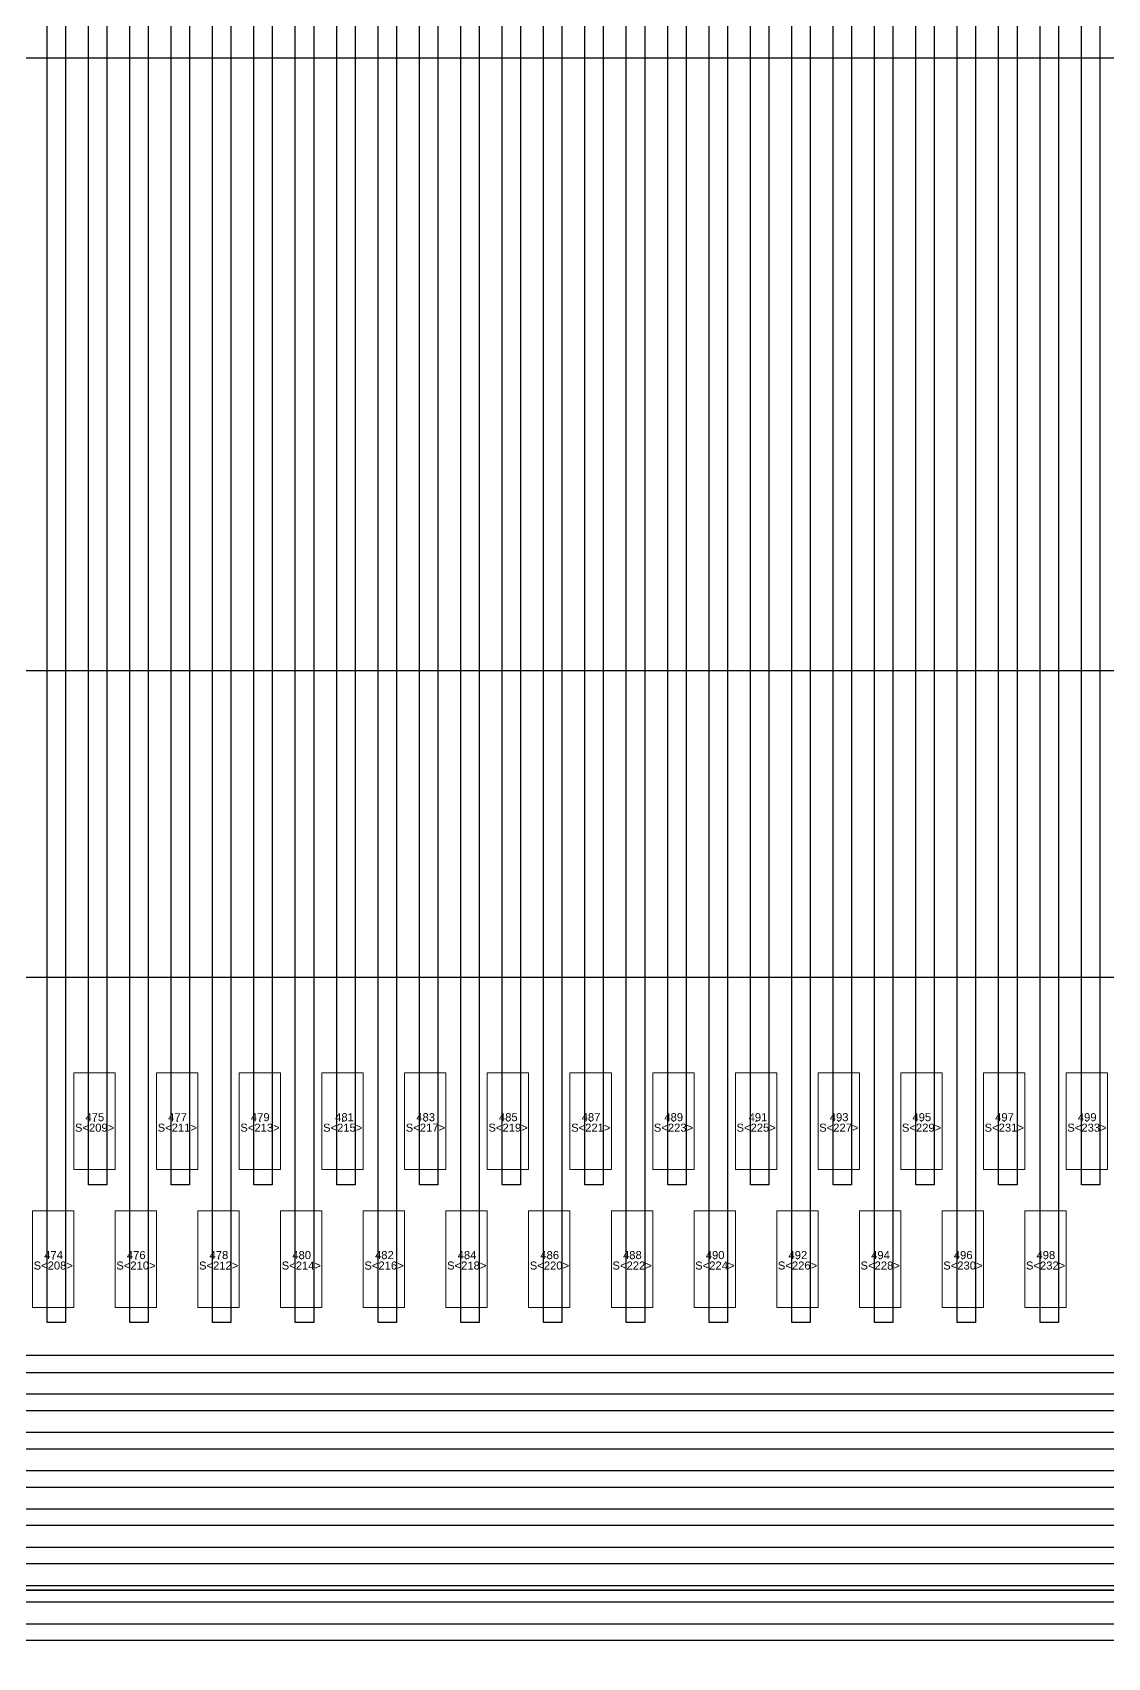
# Model space of a CAD drawing. Extents: x 10 to 206, y -65 to 73.
# Drawn here: x 65.487 to 66.189, y 33.532 to 34.593 of the extents above; entities that cross this region are included whole.
import ezdxf
from ezdxf.enums import TextEntityAlignment as Align

# ---------------------------------------------------------------- set-up
doc = ezdxf.new("R2010")
doc.units = 0
doc.header["$LTSCALE"] = 0.5
doc.layers.get('0').update_dxf_attribs({"lineweight": 13})
for name, color, linetype in [('01 Copper', 3, 'Continuous'), ('03 Solder resist', 6, 'Continuous'), ('04 Chip', 20, 'Continuous'), ('07 Potting', 132, 'Continuous'), ('08 Dimension&pin assignment', 7, 'Continuous')]:
    doc.layers.add(name, color=color, linetype=linetype)
for name, color, linetype, lineweight in [('05 Bump', 130, 'Continuous', 0), ('09 Center_line', 1, 'Continuous', 0), ('11 IL no.', 254, 'Continuous', 0), ('12 IL name', 210, 'Continuous', 0)]:
    doc.layers.add(name, color=color, linetype=linetype, lineweight=lineweight)
doc.styles.add('MBC_Arial_Font', font='arial.ttf')
doc.styles.get("Standard").update_dxf_attribs({"font": 'romans.shx', "width": 0.75, "bigfont": 'AllInOneBig.shx'})
doc.dimstyles.new('ISO-25', dxfattribs={"dimtxt": 0.5, "dimasz": 0.8, "dimexe": 0.1, "dimexo": 0.1, "dimgap": 0.1, "dimtad": 1, "dimdec": 3, "dimzin": 1, "dimdsep": 46, "dimtxsty": 'Standard', "dimcen": 0.5, "dimadec": 0, "dimazin": 0, "dimtfac": 1, "dimtdec": 3, "dimtmove": 0, "dimatfit": 3, "dimfxl": 0, "dimarcsym": 0})

# ---------------------------------------------------------------- blocks, each defined once
blk = doc.blocks.new('*U546')
at = {"color": 0}
blk.add_lwpolyline([(-0.0135, -0.0315), (0.0135, -0.0315), (0.0135, 0.0315), (-0.0135, 0.0315)], close=True, dxfattribs=at)
at = {"color": 0, "style": 'MBC_Arial_Font', "flags": 1}
for tag, p in [('COMMENT1', (0, 0.0023)), ('COMMENT2', (0, 0.0015)), ('COMMENT3', (0, 0.0007)), ('COMMENT4', (0, -0.0001)), ('PAD_NO', (0, 0.0031)), ('COMMENT5', (0, -0.0009)), ('COMMENT6', (0, -0.0018)), ('COMMENT7', (0, -0.0026)), ('COMMENT8', (0, -0.0034)), ('COMMENT9', (0, -0.0042))]:
    blk.add_attdef(tag, text='', height=0.000625, dxfattribs=at).set_placement(p, align=Align.MIDDLE_CENTER)
blk = doc.blocks.new('*U547')
at = {"color": 0}
blk.add_lwpolyline([(-0.0135, -0.0315), (0.0135, -0.0315), (0.0135, 0.0315), (-0.0135, 0.0315)], close=True, dxfattribs=at)
at = {"color": 0, "style": 'MBC_Arial_Font', "flags": 1}
for tag, p in [('COMMENT1', (0, 0.0023)), ('COMMENT2', (0, 0.0015)), ('COMMENT3', (0, 0.0007)), ('COMMENT4', (0, -0.0001)), ('PAD_NO', (0, 0.0031)), ('COMMENT5', (0, -0.0009)), ('COMMENT6', (0, -0.0018)), ('COMMENT7', (0, -0.0026)), ('COMMENT8', (0, -0.0034)), ('COMMENT9', (0, -0.0042))]:
    blk.add_attdef(tag, text='', height=0.000625, dxfattribs=at).set_placement(p, align=Align.MIDDLE_CENTER)
blk = doc.blocks.new('*U548')
at = {"color": 0}
blk.add_lwpolyline([(-0.0135, -0.0315), (0.0135, -0.0315), (0.0135, 0.0315), (-0.0135, 0.0315)], close=True, dxfattribs=at)
at = {"color": 0, "style": 'MBC_Arial_Font', "flags": 1}
for tag, p in [('COMMENT1', (0, 0.0023)), ('COMMENT2', (0, 0.0015)), ('COMMENT3', (0, 0.0007)), ('COMMENT4', (0, -0.0001)), ('PAD_NO', (0, 0.0031)), ('COMMENT5', (0, -0.0009)), ('COMMENT6', (0, -0.0018)), ('COMMENT7', (0, -0.0026)), ('COMMENT8', (0, -0.0034)), ('COMMENT9', (0, -0.0042))]:
    blk.add_attdef(tag, text='', height=0.000625, dxfattribs=at).set_placement(p, align=Align.MIDDLE_CENTER)
blk = doc.blocks.new('*U549')
at = {"color": 0}
blk.add_lwpolyline([(-0.0135, -0.0315), (0.0135, -0.0315), (0.0135, 0.0315), (-0.0135, 0.0315)], close=True, dxfattribs=at)
at = {"color": 0, "style": 'MBC_Arial_Font', "flags": 1}
for tag, p in [('COMMENT1', (0, 0.0023)), ('COMMENT2', (0, 0.0015)), ('COMMENT3', (0, 0.0007)), ('COMMENT4', (0, -0.0001)), ('PAD_NO', (0, 0.0031)), ('COMMENT5', (0, -0.0009)), ('COMMENT6', (0, -0.0018)), ('COMMENT7', (0, -0.0026)), ('COMMENT8', (0, -0.0034)), ('COMMENT9', (0, -0.0042))]:
    blk.add_attdef(tag, text='', height=0.000625, dxfattribs=at).set_placement(p, align=Align.MIDDLE_CENTER)
blk = doc.blocks.new('*U550')
at = {"color": 0}
blk.add_lwpolyline([(-0.0135, -0.0315), (0.0135, -0.0315), (0.0135, 0.0315), (-0.0135, 0.0315)], close=True, dxfattribs=at)
at = {"color": 0, "style": 'MBC_Arial_Font', "flags": 1}
for tag, p in [('COMMENT1', (0, 0.0023)), ('COMMENT2', (0, 0.0015)), ('COMMENT3', (0, 0.0007)), ('COMMENT4', (0, -0.0001)), ('PAD_NO', (0, 0.0031)), ('COMMENT5', (0, -0.0009)), ('COMMENT6', (0, -0.0018)), ('COMMENT7', (0, -0.0026)), ('COMMENT8', (0, -0.0034)), ('COMMENT9', (0, -0.0042))]:
    blk.add_attdef(tag, text='', height=0.000625, dxfattribs=at).set_placement(p, align=Align.MIDDLE_CENTER)
blk = doc.blocks.new('*U551')
at = {"color": 0}
blk.add_lwpolyline([(-0.0135, -0.0315), (0.0135, -0.0315), (0.0135, 0.0315), (-0.0135, 0.0315)], close=True, dxfattribs=at)
at = {"color": 0, "style": 'MBC_Arial_Font', "flags": 1}
for tag, p in [('COMMENT1', (0, 0.0023)), ('COMMENT2', (0, 0.0015)), ('COMMENT3', (0, 0.0007)), ('COMMENT4', (0, -0.0001)), ('PAD_NO', (0, 0.0031)), ('COMMENT5', (0, -0.0009)), ('COMMENT6', (0, -0.0018)), ('COMMENT7', (0, -0.0026)), ('COMMENT8', (0, -0.0034)), ('COMMENT9', (0, -0.0042))]:
    blk.add_attdef(tag, text='', height=0.000625, dxfattribs=at).set_placement(p, align=Align.MIDDLE_CENTER)
blk = doc.blocks.new('*U552')
at = {"color": 0}
blk.add_lwpolyline([(-0.0135, -0.0315), (0.0135, -0.0315), (0.0135, 0.0315), (-0.0135, 0.0315)], close=True, dxfattribs=at)
at = {"color": 0, "style": 'MBC_Arial_Font', "flags": 1}
for tag, p in [('COMMENT1', (0, 0.0023)), ('COMMENT2', (0, 0.0015)), ('COMMENT3', (0, 0.0007)), ('COMMENT4', (0, -0.0001)), ('PAD_NO', (0, 0.0031)), ('COMMENT5', (0, -0.0009)), ('COMMENT6', (0, -0.0018)), ('COMMENT7', (0, -0.0026)), ('COMMENT8', (0, -0.0034)), ('COMMENT9', (0, -0.0042))]:
    blk.add_attdef(tag, text='', height=0.000625, dxfattribs=at).set_placement(p, align=Align.MIDDLE_CENTER)
blk = doc.blocks.new('*U553')
at = {"color": 0}
blk.add_lwpolyline([(-0.0135, -0.0315), (0.0135, -0.0315), (0.0135, 0.0315), (-0.0135, 0.0315)], close=True, dxfattribs=at)
at = {"color": 0, "style": 'MBC_Arial_Font', "flags": 1}
for tag, p in [('COMMENT1', (0, 0.0023)), ('COMMENT2', (0, 0.0015)), ('COMMENT3', (0, 0.0007)), ('COMMENT4', (0, -0.0001)), ('PAD_NO', (0, 0.0031)), ('COMMENT5', (0, -0.0009)), ('COMMENT6', (0, -0.0018)), ('COMMENT7', (0, -0.0026)), ('COMMENT8', (0, -0.0034)), ('COMMENT9', (0, -0.0042))]:
    blk.add_attdef(tag, text='', height=0.000625, dxfattribs=at).set_placement(p, align=Align.MIDDLE_CENTER)
blk = doc.blocks.new('*U554')
at = {"color": 0}
blk.add_lwpolyline([(-0.0135, -0.0315), (0.0135, -0.0315), (0.0135, 0.0315), (-0.0135, 0.0315)], close=True, dxfattribs=at)
at = {"color": 0, "style": 'MBC_Arial_Font', "flags": 1}
for tag, p in [('COMMENT1', (0, 0.0023)), ('COMMENT2', (0, 0.0015)), ('COMMENT3', (0, 0.0007)), ('COMMENT4', (0, -0.0001)), ('PAD_NO', (0, 0.0031)), ('COMMENT5', (0, -0.0009)), ('COMMENT6', (0, -0.0018)), ('COMMENT7', (0, -0.0026)), ('COMMENT8', (0, -0.0034)), ('COMMENT9', (0, -0.0042))]:
    blk.add_attdef(tag, text='', height=0.000625, dxfattribs=at).set_placement(p, align=Align.MIDDLE_CENTER)
blk = doc.blocks.new('*U555')
at = {"color": 0}
blk.add_lwpolyline([(-0.0135, -0.0315), (0.0135, -0.0315), (0.0135, 0.0315), (-0.0135, 0.0315)], close=True, dxfattribs=at)
at = {"color": 0, "style": 'MBC_Arial_Font', "flags": 1}
for tag, p in [('COMMENT1', (0, 0.0023)), ('COMMENT2', (0, 0.0015)), ('COMMENT3', (0, 0.0007)), ('COMMENT4', (0, -0.0001)), ('PAD_NO', (0, 0.0031)), ('COMMENT5', (0, -0.0009)), ('COMMENT6', (0, -0.0018)), ('COMMENT7', (0, -0.0026)), ('COMMENT8', (0, -0.0034)), ('COMMENT9', (0, -0.0042))]:
    blk.add_attdef(tag, text='', height=0.000625, dxfattribs=at).set_placement(p, align=Align.MIDDLE_CENTER)
blk = doc.blocks.new('*U556')
at = {"color": 0}
blk.add_lwpolyline([(-0.0135, -0.0315), (0.0135, -0.0315), (0.0135, 0.0315), (-0.0135, 0.0315)], close=True, dxfattribs=at)
at = {"color": 0, "style": 'MBC_Arial_Font', "flags": 1}
for tag, p in [('COMMENT1', (0, 0.0023)), ('COMMENT2', (0, 0.0015)), ('COMMENT3', (0, 0.0007)), ('COMMENT4', (0, -0.0001)), ('PAD_NO', (0, 0.0031)), ('COMMENT5', (0, -0.0009)), ('COMMENT6', (0, -0.0018)), ('COMMENT7', (0, -0.0026)), ('COMMENT8', (0, -0.0034)), ('COMMENT9', (0, -0.0042))]:
    blk.add_attdef(tag, text='', height=0.000625, dxfattribs=at).set_placement(p, align=Align.MIDDLE_CENTER)
blk = doc.blocks.new('*U557')
at = {"color": 0}
blk.add_lwpolyline([(-0.0135, -0.0315), (0.0135, -0.0315), (0.0135, 0.0315), (-0.0135, 0.0315)], close=True, dxfattribs=at)
at = {"color": 0, "style": 'MBC_Arial_Font', "flags": 1}
for tag, p in [('COMMENT1', (0, 0.0023)), ('COMMENT2', (0, 0.0015)), ('COMMENT3', (0, 0.0007)), ('COMMENT4', (0, -0.0001)), ('PAD_NO', (0, 0.0031)), ('COMMENT5', (0, -0.0009)), ('COMMENT6', (0, -0.0018)), ('COMMENT7', (0, -0.0026)), ('COMMENT8', (0, -0.0034)), ('COMMENT9', (0, -0.0042))]:
    blk.add_attdef(tag, text='', height=0.000625, dxfattribs=at).set_placement(p, align=Align.MIDDLE_CENTER)
blk = doc.blocks.new('*U558')
at = {"color": 0}
blk.add_lwpolyline([(-0.0135, -0.0315), (0.0135, -0.0315), (0.0135, 0.0315), (-0.0135, 0.0315)], close=True, dxfattribs=at)
at = {"color": 0, "style": 'MBC_Arial_Font', "flags": 1}
for tag, p in [('COMMENT1', (0, 0.0023)), ('COMMENT2', (0, 0.0015)), ('COMMENT3', (0, 0.0007)), ('COMMENT4', (0, -0.0001)), ('PAD_NO', (0, 0.0031)), ('COMMENT5', (0, -0.0009)), ('COMMENT6', (0, -0.0018)), ('COMMENT7', (0, -0.0026)), ('COMMENT8', (0, -0.0034)), ('COMMENT9', (0, -0.0042))]:
    blk.add_attdef(tag, text='', height=0.000625, dxfattribs=at).set_placement(p, align=Align.MIDDLE_CENTER)
blk = doc.blocks.new('*U559')
at = {"color": 0}
blk.add_lwpolyline([(-0.0135, -0.0315), (0.0135, -0.0315), (0.0135, 0.0315), (-0.0135, 0.0315)], close=True, dxfattribs=at)
at = {"color": 0, "style": 'MBC_Arial_Font', "flags": 1}
for tag, p in [('COMMENT1', (0, 0.0023)), ('COMMENT2', (0, 0.0015)), ('COMMENT3', (0, 0.0007)), ('COMMENT4', (0, -0.0001)), ('PAD_NO', (0, 0.0031)), ('COMMENT5', (0, -0.0009)), ('COMMENT6', (0, -0.0018)), ('COMMENT7', (0, -0.0026)), ('COMMENT8', (0, -0.0034)), ('COMMENT9', (0, -0.0042))]:
    blk.add_attdef(tag, text='', height=0.000625, dxfattribs=at).set_placement(p, align=Align.MIDDLE_CENTER)
blk = doc.blocks.new('*U560')
at = {"color": 0}
blk.add_lwpolyline([(-0.0135, -0.0315), (0.0135, -0.0315), (0.0135, 0.0315), (-0.0135, 0.0315)], close=True, dxfattribs=at)
at = {"color": 0, "style": 'MBC_Arial_Font', "flags": 1}
for tag, p in [('COMMENT1', (0, 0.0023)), ('COMMENT2', (0, 0.0015)), ('COMMENT3', (0, 0.0007)), ('COMMENT4', (0, -0.0001)), ('PAD_NO', (0, 0.0031)), ('COMMENT5', (0, -0.0009)), ('COMMENT6', (0, -0.0018)), ('COMMENT7', (0, -0.0026)), ('COMMENT8', (0, -0.0034)), ('COMMENT9', (0, -0.0042))]:
    blk.add_attdef(tag, text='', height=0.000625, dxfattribs=at).set_placement(p, align=Align.MIDDLE_CENTER)
blk = doc.blocks.new('*U561')
at = {"color": 0}
blk.add_lwpolyline([(-0.0135, -0.0315), (0.0135, -0.0315), (0.0135, 0.0315), (-0.0135, 0.0315)], close=True, dxfattribs=at)
at = {"color": 0, "style": 'MBC_Arial_Font', "flags": 1}
for tag, p in [('COMMENT1', (0, 0.0023)), ('COMMENT2', (0, 0.0015)), ('COMMENT3', (0, 0.0007)), ('COMMENT4', (0, -0.0001)), ('PAD_NO', (0, 0.0031)), ('COMMENT5', (0, -0.0009)), ('COMMENT6', (0, -0.0018)), ('COMMENT7', (0, -0.0026)), ('COMMENT8', (0, -0.0034)), ('COMMENT9', (0, -0.0042))]:
    blk.add_attdef(tag, text='', height=0.000625, dxfattribs=at).set_placement(p, align=Align.MIDDLE_CENTER)
blk = doc.blocks.new('*U562')
at = {"color": 0}
blk.add_lwpolyline([(-0.0135, -0.0315), (0.0135, -0.0315), (0.0135, 0.0315), (-0.0135, 0.0315)], close=True, dxfattribs=at)
at = {"color": 0, "style": 'MBC_Arial_Font', "flags": 1}
for tag, p in [('COMMENT1', (0, 0.0023)), ('COMMENT2', (0, 0.0015)), ('COMMENT3', (0, 0.0007)), ('COMMENT4', (0, -0.0001)), ('PAD_NO', (0, 0.0031)), ('COMMENT5', (0, -0.0009)), ('COMMENT6', (0, -0.0018)), ('COMMENT7', (0, -0.0026)), ('COMMENT8', (0, -0.0034)), ('COMMENT9', (0, -0.0042))]:
    blk.add_attdef(tag, text='', height=0.000625, dxfattribs=at).set_placement(p, align=Align.MIDDLE_CENTER)
blk = doc.blocks.new('*U563')
at = {"color": 0}
blk.add_lwpolyline([(-0.0135, -0.0315), (0.0135, -0.0315), (0.0135, 0.0315), (-0.0135, 0.0315)], close=True, dxfattribs=at)
at = {"color": 0, "style": 'MBC_Arial_Font', "flags": 1}
for tag, p in [('COMMENT1', (0, 0.0023)), ('COMMENT2', (0, 0.0015)), ('COMMENT3', (0, 0.0007)), ('COMMENT4', (0, -0.0001)), ('PAD_NO', (0, 0.0031)), ('COMMENT5', (0, -0.0009)), ('COMMENT6', (0, -0.0018)), ('COMMENT7', (0, -0.0026)), ('COMMENT8', (0, -0.0034)), ('COMMENT9', (0, -0.0042))]:
    blk.add_attdef(tag, text='', height=0.000625, dxfattribs=at).set_placement(p, align=Align.MIDDLE_CENTER)
blk = doc.blocks.new('*U564')
at = {"color": 0}
blk.add_lwpolyline([(-0.0135, -0.0315), (0.0135, -0.0315), (0.0135, 0.0315), (-0.0135, 0.0315)], close=True, dxfattribs=at)
at = {"color": 0, "style": 'MBC_Arial_Font', "flags": 1}
for tag, p in [('COMMENT1', (0, 0.0023)), ('COMMENT2', (0, 0.0015)), ('COMMENT3', (0, 0.0007)), ('COMMENT4', (0, -0.0001)), ('PAD_NO', (0, 0.0031)), ('COMMENT5', (0, -0.0009)), ('COMMENT6', (0, -0.0018)), ('COMMENT7', (0, -0.0026)), ('COMMENT8', (0, -0.0034)), ('COMMENT9', (0, -0.0042))]:
    blk.add_attdef(tag, text='', height=0.000625, dxfattribs=at).set_placement(p, align=Align.MIDDLE_CENTER)
blk = doc.blocks.new('*U565')
at = {"color": 0}
blk.add_lwpolyline([(-0.0135, -0.0315), (0.0135, -0.0315), (0.0135, 0.0315), (-0.0135, 0.0315)], close=True, dxfattribs=at)
at = {"color": 0, "style": 'MBC_Arial_Font', "flags": 1}
for tag, p in [('COMMENT1', (0, 0.0023)), ('COMMENT2', (0, 0.0015)), ('COMMENT3', (0, 0.0007)), ('COMMENT4', (0, -0.0001)), ('PAD_NO', (0, 0.0031)), ('COMMENT5', (0, -0.0009)), ('COMMENT6', (0, -0.0018)), ('COMMENT7', (0, -0.0026)), ('COMMENT8', (0, -0.0034)), ('COMMENT9', (0, -0.0042))]:
    blk.add_attdef(tag, text='', height=0.000625, dxfattribs=at).set_placement(p, align=Align.MIDDLE_CENTER)
blk = doc.blocks.new('*U566')
at = {"color": 0}
blk.add_lwpolyline([(-0.0135, -0.0315), (0.0135, -0.0315), (0.0135, 0.0315), (-0.0135, 0.0315)], close=True, dxfattribs=at)
at = {"color": 0, "style": 'MBC_Arial_Font', "flags": 1}
for tag, p in [('COMMENT1', (0, 0.0023)), ('COMMENT2', (0, 0.0015)), ('COMMENT3', (0, 0.0007)), ('COMMENT4', (0, -0.0001)), ('PAD_NO', (0, 0.0031)), ('COMMENT5', (0, -0.0009)), ('COMMENT6', (0, -0.0018)), ('COMMENT7', (0, -0.0026)), ('COMMENT8', (0, -0.0034)), ('COMMENT9', (0, -0.0042))]:
    blk.add_attdef(tag, text='', height=0.000625, dxfattribs=at).set_placement(p, align=Align.MIDDLE_CENTER)
blk = doc.blocks.new('*U567')
at = {"color": 0}
blk.add_lwpolyline([(-0.0135, -0.0315), (0.0135, -0.0315), (0.0135, 0.0315), (-0.0135, 0.0315)], close=True, dxfattribs=at)
at = {"color": 0, "style": 'MBC_Arial_Font', "flags": 1}
for tag, p in [('COMMENT1', (0, 0.0023)), ('COMMENT2', (0, 0.0015)), ('COMMENT3', (0, 0.0007)), ('COMMENT4', (0, -0.0001)), ('PAD_NO', (0, 0.0031)), ('COMMENT5', (0, -0.0009)), ('COMMENT6', (0, -0.0018)), ('COMMENT7', (0, -0.0026)), ('COMMENT8', (0, -0.0034)), ('COMMENT9', (0, -0.0042))]:
    blk.add_attdef(tag, text='', height=0.000625, dxfattribs=at).set_placement(p, align=Align.MIDDLE_CENTER)
blk = doc.blocks.new('*U568')
at = {"color": 0}
blk.add_lwpolyline([(-0.0135, -0.0315), (0.0135, -0.0315), (0.0135, 0.0315), (-0.0135, 0.0315)], close=True, dxfattribs=at)
at = {"color": 0, "style": 'MBC_Arial_Font', "flags": 1}
for tag, p in [('COMMENT1', (0, 0.0023)), ('COMMENT2', (0, 0.0015)), ('COMMENT3', (0, 0.0007)), ('COMMENT4', (0, -0.0001)), ('PAD_NO', (0, 0.0031)), ('COMMENT5', (0, -0.0009)), ('COMMENT6', (0, -0.0018)), ('COMMENT7', (0, -0.0026)), ('COMMENT8', (0, -0.0034)), ('COMMENT9', (0, -0.0042))]:
    blk.add_attdef(tag, text='', height=0.000625, dxfattribs=at).set_placement(p, align=Align.MIDDLE_CENTER)
blk = doc.blocks.new('*U569')
at = {"color": 0}
blk.add_lwpolyline([(-0.0135, -0.0315), (0.0135, -0.0315), (0.0135, 0.0315), (-0.0135, 0.0315)], close=True, dxfattribs=at)
at = {"color": 0, "style": 'MBC_Arial_Font', "flags": 1}
for tag, p in [('COMMENT1', (0, 0.0023)), ('COMMENT2', (0, 0.0015)), ('COMMENT3', (0, 0.0007)), ('COMMENT4', (0, -0.0001)), ('PAD_NO', (0, 0.0031)), ('COMMENT5', (0, -0.0009)), ('COMMENT6', (0, -0.0018)), ('COMMENT7', (0, -0.0026)), ('COMMENT8', (0, -0.0034)), ('COMMENT9', (0, -0.0042))]:
    blk.add_attdef(tag, text='', height=0.000625, dxfattribs=at).set_placement(p, align=Align.MIDDLE_CENTER)
blk = doc.blocks.new('*U570')
at = {"color": 0}
blk.add_lwpolyline([(-0.0135, -0.0315), (0.0135, -0.0315), (0.0135, 0.0315), (-0.0135, 0.0315)], close=True, dxfattribs=at)
at = {"color": 0, "style": 'MBC_Arial_Font', "flags": 1}
for tag, p in [('COMMENT1', (0, 0.0023)), ('COMMENT2', (0, 0.0015)), ('COMMENT3', (0, 0.0007)), ('COMMENT4', (0, -0.0001)), ('PAD_NO', (0, 0.0031)), ('COMMENT5', (0, -0.0009)), ('COMMENT6', (0, -0.0018)), ('COMMENT7', (0, -0.0026)), ('COMMENT8', (0, -0.0034)), ('COMMENT9', (0, -0.0042))]:
    blk.add_attdef(tag, text='', height=0.000625, dxfattribs=at).set_placement(p, align=Align.MIDDLE_CENTER)
blk = doc.blocks.new('*U571')
at = {"color": 0}
blk.add_lwpolyline([(-0.0135, -0.0315), (0.0135, -0.0315), (0.0135, 0.0315), (-0.0135, 0.0315)], close=True, dxfattribs=at)
at = {"color": 0, "style": 'MBC_Arial_Font', "flags": 1}
for tag, p in [('COMMENT1', (0, 0.0023)), ('COMMENT2', (0, 0.0015)), ('COMMENT3', (0, 0.0007)), ('COMMENT4', (0, -0.0001)), ('PAD_NO', (0, 0.0031)), ('COMMENT5', (0, -0.0009)), ('COMMENT6', (0, -0.0018)), ('COMMENT7', (0, -0.0026)), ('COMMENT8', (0, -0.0034)), ('COMMENT9', (0, -0.0042))]:
    blk.add_attdef(tag, text='', height=0.000625, dxfattribs=at).set_placement(p, align=Align.MIDDLE_CENTER)
blk = doc.blocks.new('*D632')
at = {"layer": '08 Dimension&pin assignment', "color": 0, "lineweight": -2, "transparency": 16777216}
for p, q in [((86.5948, 34.3764), (86.5948, 45.0329)), ((57.8573, 33.5764), (86.6948, 33.5764)), ((79.6948, 33.5764), (86.6948, 33.5764)), ((86.5948, 32.7764), (86.5948, 31.9764))]:
    blk.add_line(p, q, dxfattribs=at)
at = {"layer": '08 Dimension&pin assignment', "color": 0, "transparency": 16777216}
for points in [[(86.4614, 34.3764), (86.7281, 34.3764), (86.5948, 33.5764)], [(86.4614, 32.7764), (86.7281, 32.7764), (86.5948, 33.5764)]]:
    blk.add_solid(points, dxfattribs=at)
at = {"layer": '08 Dimension&pin assignment', "color": 0, "transparency": 16777216, "insert": (86.1138, 41.0847), "char_height": 0.5, "attachment_point": 5, "rotation": 90}
blk.add_mtext('0%%P1(%%C5mm Tape NG Hole)', dxfattribs=at)
blk = doc.blocks.new('*D638')
at = {"layer": '08 Dimension&pin assignment', "color": 0, "lineweight": -2, "transparency": 16777216}
for p, q in [((62.1073, 42.4464), (62.1073, 45.9014)), ((67.5223, 34.1764), (67.5223, 45.9014)), ((62.9073, 45.8014), (66.7223, 45.8014)), ((67.5223, 45.8014), (72.9508, 45.8014))]:
    blk.add_line(p, q, dxfattribs=at)
at = {"layer": '08 Dimension&pin assignment', "color": 0, "transparency": 16777216}
for points in [[(62.9073, 45.9348), (62.9073, 45.6681), (62.1073, 45.8014)], [(66.7223, 45.9348), (66.7223, 45.6681), (67.5223, 45.8014)]]:
    blk.add_solid(points, dxfattribs=at)
at = {"layer": '08 Dimension&pin assignment', "color": 0, "transparency": 16777216, "insert": (70.6365, 46.2824), "char_height": 0.5, "attachment_point": 5}
blk.add_mtext('5.415{\\A1;\\Fromans,bigfont|c128;%%P0.1\\Fromans,bigfont|c136;5\\Fromans,bigfont|c128;(\\Fromans,bigfont|c136;SR\\Fromans,bigfont|c128;)}', dxfattribs=at)
blk = doc.blocks.new('*D692')
at = {"layer": '08 Dimension&pin assignment', "color": 0, "lineweight": -2, "transparency": 16777216}
for p, q in [((57.1453, 33.9409), (57.1453, 43.8654)), ((67.0692, 33.9409), (67.0692, 43.8654)), ((57.9453, 43.7654), (66.2692, 43.7654)), ((67.0692, 43.7654), (78.7121, 43.7654))]:
    blk.add_line(p, q, dxfattribs=at)
at = {"layer": '08 Dimension&pin assignment', "color": 0, "transparency": 16777216}
for points in [[(57.9453, 43.8987), (57.9453, 43.632), (57.1453, 43.7654)], [(66.2692, 43.632), (66.2692, 43.8987), (67.0692, 43.7654)]]:
    blk.add_solid(points, dxfattribs=at)
at = {"layer": 'Defpoints', "color": 0, "transparency": 16777216}
for p in [(67.0692, 43.7654), (57.1453, 33.8409), (67.0692, 33.8409)]:
    blk.add_point(p, dxfattribs=at)
at = {"layer": '08 Dimension&pin assignment', "color": 0, "transparency": 16777216, "insert": (73.2907, 44.2463), "char_height": 0.5, "attachment_point": 5}
blk.add_mtext('{\\Fromans,chineset|c0;\\C2;9.9\\Fromans.shx,chineset.shx|c0;18*1.0006=9.9239508%%P0.005(I/L)}', dxfattribs=at)

msp = doc.modelspace()

# ---------------------------------------------------------------- linework, layer by layer
at = {"layer": '01 Copper'}
for points in [[(66.90763764, 33.56842951), (62.23282964, 33.56842951, -0.4142135624), (62.22282964, 33.57842951), (62.22282964, 34.37642951), (62.21882964, 34.42642951), (62.21882964, 35.02631381, 0.1474768248), (62.20216298, 35.08159089), (62.13292941, 35.18596442, -0.1474768248), (62.11626274, 35.2412415), (62.11626274, 35.92858637, -0.0908193197), (62.12275374, 35.9640274, 0.0908193197), (62.12924474, 35.99946844), (62.12924474, 38.57693204)], [(62.14524474, 38.57693204), (62.14524474, 35.98244297, 0.0561789795), (62.14775374, 35.96018303, -0.0561789795), (62.15026274, 35.93792309), (62.15026274, 35.23521127, 0.1474768248), (62.16692941, 35.17993419), (62.22216298, 35.09666645, -0.1474768248), (62.23882964, 35.04138937), (62.23882964, 34.42642951), (62.23482964, 34.37642951), (62.23482964, 33.58942951, 0.4142135624), (62.24482964, 33.57942951), (66.89563764, 33.57942951, 0.4142135624)], [(66.84459984, 33.59342951), (62.27335394, 33.59342951, -0.4142135624), (62.26335394, 33.60342951), (62.26335394, 34.37642951), (62.25935394, 34.42642951), (62.25935394, 35.04662919, 0.1474768248), (62.24268728, 35.10190627), (62.18692941, 35.18596442, -0.1474768248), (62.17026274, 35.2412415), (62.17026274, 35.93895153, 0.0836090183), (62.16474774, 35.97170187, -0.0836090183), (62.15923274, 36.00445221), (62.15923274, 38.57693204)], [(62.17523274, 38.57693204), (62.17523274, 36.02098802, 0.1979576681), (62.18974774, 35.98576282, -0.1979576681), (62.20426274, 35.95053762), (62.20426274, 35.23521127, 0.1474768248), (62.22092941, 35.17993419), (62.26268728, 35.11698184, -0.1474768248), (62.27935394, 35.06170476), (62.27935394, 34.42642951), (62.27535394, 34.37642951), (62.27535394, 33.61442951, 0.4142135624), (62.28535394, 33.60442951), (66.83259984, 33.60442951, 0.4142135624)], [(66.75004314, 33.61842951), (62.39492684, 33.61842951, -0.4142135624), (62.38492684, 33.62842951), (62.38492684, 34.37642951), (62.38092684, 34.42642951), (62.38092684, 34.94475921, 0.1474768248), (62.36426018, 35.00003629), (62.24092941, 35.18596442, -0.1474768248), (62.22426274, 35.2412415), (62.22426274, 35.95774095, -0.1824178984), (62.23672974, 35.99077539, 0.1824178984), (62.24919674, 36.02380983), (62.24919674, 38.57693204)], [(62.29518474, 38.57693204), (62.29518474, 36.0368157, -0.1883551678), (62.28194945, 36.00292829), (62.27149804, 35.99158947, 0.1883551678), (62.25826274, 35.95770207), (62.25826274, 35.23521127, 0.1474768248), (62.27492941, 35.17993419), (62.38426018, 35.01511186, -0.1474768248), (62.40092684, 34.95983478), (62.40092684, 34.42642951), (62.39692684, 34.37642951), (62.39692684, 33.63942951, 0.4142135624), (62.40692684, 33.62942951), (66.70652424, 33.62942951, 0.4142135624)], [(66.68700534, 33.64342951), (62.43545114, 33.64342951, -0.4142135624), (62.42545114, 33.65342951), (62.42545114, 34.37642951), (62.42145114, 34.42642951), (62.42145114, 34.96507459, 0.1474768248), (62.40478448, 35.02035167), (62.29492941, 35.18596442, -0.1474768248), (62.27826274, 35.2412415), (62.27826274, 35.94989073, -0.1883551678), (62.29149804, 35.98377814), (62.32592545, 36.0211287, 0.1883551678), (62.33916074, 36.05501611), (62.33916074, 38.57693204)], [(62.38514874, 38.57693204), (62.38514874, 36.06802198, -0.1883551678), (62.37191345, 36.03413457), (62.32549804, 35.98377814, 0.1883551678), (62.31226274, 35.94989073), (62.31226274, 35.23521127, 0.1474768248), (62.32892941, 35.17993419), (62.42478448, 35.03542724, -0.1474768248), (62.44145114, 34.98015016), (62.44145114, 34.42642951), (62.43745114, 34.37642951), (62.43745114, 33.66442951, 0.4142135624), (62.44745114, 33.65442951), (66.64348644, 33.65442951, 0.4142135624)], [(66.62396754, 33.66842951), (62.47597544, 33.66842951, -0.4142135624), (62.46597544, 33.67842951), (62.46597544, 34.37642951), (62.46197544, 34.42642951), (62.46197544, 34.98538997, 0.1474768248), (62.44530878, 35.04066705), (62.34892941, 35.18596442, -0.1474768248), (62.33226274, 35.2412415), (62.33226274, 35.9420794, -0.1883551678), (62.34549804, 35.9759668), (62.44587745, 36.08486919, 0.1883551678), (62.45911274, 36.1187566), (62.45911274, 38.57693204)], [(62.47511274, 38.57693204), (62.47511274, 36.09922826, -0.1883551678), (62.46187745, 36.06534085), (62.37949804, 35.9759668, 0.1883551678), (62.36626274, 35.9420794), (62.36626274, 35.23521127, 0.1474768248), (62.38292941, 35.17993419), (62.46530878, 35.05574262, -0.1474768248), (62.48197544, 35.00046554), (62.48197544, 34.42642951), (62.47797544, 34.37642951), (62.47797544, 33.68942951, 0.4142135624), (62.48797544, 33.67942951), (66.58044864, 33.67942951, 0.4142135624)], [(66.52941084, 33.69342951), (63.04781834, 33.69342951, -0.4142135624), (63.03781834, 33.70342951), (63.03781834, 34.89550639, 0.1359329595), (63.02356764, 34.94695596), (62.82315945, 35.2809696, -0.1359329595), (62.80890874, 35.33241918), (62.80890874, 36.10817628, 0.1989123674), (62.79426408, 36.14353162), (62.7436494, 36.19414629, -0.1989123674), (62.72900474, 36.22950163), (62.72900474, 38.57693204)], [(62.77499274, 38.57693204), (62.77499274, 36.24008217, 0.1989123674), (62.7896374, 36.20472684), (62.83426408, 36.16010016, -0.1989123674), (62.84890874, 36.12474482), (62.84890874, 35.34349854, 0.1359329595), (62.86315945, 35.29204896), (63.03556764, 35.00470199, -0.1359329595), (63.04981834, 34.95325241), (63.04981834, 33.71442951, 0.4142135624), (63.05981834, 33.70442951), (66.51741084, 33.70442951, 0.4142135624)], [(62.84895674, 38.57693204), (62.84895674, 36.22753953, 0.1989123674), (62.8636014, 36.19218419), (62.87426408, 36.18152151, -0.1989123674), (62.88890874, 36.14616617), (62.88890874, 35.3545779, 0.1359329595), (62.90315945, 35.30312832), (63.05058384, 35.05742101, -0.1359329595), (63.06483454, 35.00597144), (63.06483454, 33.72842951, 0.4142135624), (63.07483454, 33.71842951), (66.49789194, 33.71842951, 0.4142135624)], [(66.45437304, 33.72942951), (63.08683454, 33.72942951, -0.4142135624), (63.07683454, 33.73942951), (63.07683454, 35.06371746, 0.1359329595), (63.06258384, 35.11516704), (62.94315945, 35.31420768, -0.1359329595), (62.92890874, 35.36565726), (62.92890874, 36.16273472, 0.1989123674), (62.91426408, 36.19809006), (62.9095894, 36.20276473, -0.1989123674), (62.89494474, 36.23812007), (62.89494474, 38.57693204)], [(65.26399674, 38.57693204), (65.26399674, 35.71683325, 0.1359329595), (65.27824745, 35.66538368), (65.49404184, 35.30572637, -0.1359329595), (65.50829254, 35.25427679), (65.50829254, 33.75092951), (65.49629254, 33.75092951), (65.49629254, 35.24512203, 0.1359329595), (65.48204184, 35.29657161), (65.26224745, 35.66289558, -0.1359329595), (65.24799674, 35.71434516), (65.24799674, 38.57693204)], [(65.29398474, 38.57693204), (65.29398474, 35.72127547, 0.1359329595), (65.30823545, 35.66982589), (65.52105804, 35.31512159, -0.1359329595), (65.53530874, 35.26367201), (65.53530874, 33.84092951), (65.52330874, 33.84092951), (65.52330874, 35.25451725, 0.1359329595), (65.50905804, 35.30596683), (65.29223545, 35.6673378, -0.1359329595), (65.27798474, 35.71878738), (65.27798474, 38.57693204)], [(65.32397274, 38.57693204), (65.32397274, 35.72571769, 0.1359329595), (65.33822345, 35.67426811), (65.54807424, 35.3245168, -0.1359329595), (65.56232494, 35.27306723), (65.56232494, 33.75092951), (65.55032494, 33.75092951), (65.55032494, 35.26391247, 0.1359329595), (65.53607424, 35.31536204), (65.32222345, 35.67178002, -0.1359329595), (65.30797274, 35.72322959), (65.30797274, 38.57693204)], [(65.35396074, 38.57693204), (65.35396074, 35.7301599, 0.1359329595), (65.36821145, 35.67871033), (65.57509044, 35.33391202, -0.1359329595), (65.58934114, 35.28246245), (65.58934114, 33.84092951), (65.57734114, 33.84092951), (65.57734114, 35.27330769, 0.1359329595), (65.56309044, 35.32475726), (65.35221145, 35.67622224, -0.1359329595), (65.33796074, 35.72767181), (65.33796074, 38.57693204)], [(65.38394874, 38.57693204), (65.38394874, 35.73460212, 0.1359329595), (65.39819945, 35.68315255), (65.60210664, 35.34330724, -0.1359329595), (65.61635734, 35.29185766), (65.61635734, 33.75092951), (65.60435734, 33.75092951), (65.60435734, 35.2827029, 0.1359329595), (65.59010664, 35.33415248), (65.38219945, 35.68066445, -0.1359329595), (65.36794874, 35.73211403), (65.36794874, 38.57693204)], [(65.41393674, 38.57693204), (65.41393674, 35.73904434, 0.1359329595), (65.42818745, 35.68759476), (65.62912284, 35.35270246, -0.1359329595), (65.64337354, 35.30125288), (65.64337354, 33.84092951), (65.63137354, 33.84092951), (65.63137354, 35.29209812, 0.1359329595), (65.61712284, 35.3435477), (65.41218745, 35.68510667, -0.1359329595), (65.39793674, 35.73655625), (65.39793674, 38.57693204)], [(65.44392474, 38.57693204), (65.44392474, 35.74348656, 0.1359329595), (65.45817545, 35.69203698), (65.65613904, 35.36209767, -0.1359329595), (65.67038974, 35.3106481), (65.67038974, 33.75092951), (65.65838974, 33.75092951), (65.65838974, 35.30149334, 0.1359329595), (65.64413904, 35.35294291), (65.44217545, 35.68954889, -0.1359329595), (65.42792474, 35.74099847), (65.42792474, 38.57693204)], [(65.47391274, 38.57693204), (65.47391274, 35.74792878, 0.1359329595), (65.48816345, 35.6964792), (65.68315524, 35.37149289, -0.1359329595), (65.69740594, 35.32004332), (65.69740594, 33.84092951), (65.68540594, 33.84092951), (65.68540594, 35.31088856, 0.1359329595), (65.67115524, 35.36233813), (65.47216345, 35.69399111, -0.1359329595), (65.45791274, 35.74544068), (65.45791274, 38.57693204)], [(65.50390074, 38.57693204), (65.50390074, 35.75237099, 0.1359329595), (65.51815145, 35.70092142), (65.71017144, 35.38088811, -0.1359329595), (65.72442214, 35.32943853), (65.72442214, 33.75092951), (65.71242214, 33.75092951), (65.71242214, 35.32028377, 0.1359329595), (65.69817144, 35.37173335), (65.50215145, 35.69843332, -0.1359329595), (65.48790074, 35.7498829), (65.48790074, 38.57693204)], [(65.53388874, 38.57693204), (65.53388874, 35.75681321, 0.1359329595), (65.54813945, 35.70536364), (65.73718764, 35.39028333, -0.1359329595), (65.75143834, 35.33883375), (65.75143834, 33.84092951), (65.73943834, 33.84092951), (65.73943834, 35.32967899, 0.1359329595), (65.72518764, 35.38112857), (65.53213945, 35.70287554, -0.1359329595), (65.51788874, 35.75432512), (65.51788874, 38.57693204)], [(65.56387674, 38.57693204), (65.56387674, 35.76125543, 0.1359329595), (65.57812745, 35.70980585), (65.76420384, 35.39967854, -0.1359329595), (65.77845454, 35.34822897), (65.77845454, 33.75092951), (65.76645454, 33.75092951), (65.76645454, 35.33907421, 0.1359329595), (65.75220384, 35.39052379), (65.56212745, 35.70731776, -0.1359329595), (65.54787674, 35.75876734), (65.54787674, 38.57693204)], [(65.59386474, 38.57693204), (65.59386474, 35.76569765, 0.1359329595), (65.60811545, 35.71424807), (65.79122004, 35.40907376, -0.1359329595), (65.80547074, 35.35762419), (65.80547074, 33.84092951), (65.79347074, 33.84092951), (65.79347074, 35.34846943, 0.1359329595), (65.77922004, 35.399919), (65.59211545, 35.71175998, -0.1359329595), (65.57786474, 35.76320955), (65.57786474, 38.57693204)], [(65.62385274, 38.57693204), (65.62385274, 35.77013986, 0.1359329595), (65.63810345, 35.71869029), (65.81823624, 35.41846898, -0.1359329595), (65.83248694, 35.3670194), (65.83248694, 33.75092951), (65.82048694, 33.75092951), (65.82048694, 35.35786464, 0.1359329595), (65.80623624, 35.40931422), (65.62210345, 35.7162022, -0.1359329595), (65.60785274, 35.76765177), (65.60785274, 38.57693204)], [(65.65384074, 38.57693204), (65.65384074, 35.77458208, 0.1359329595), (65.66809145, 35.72313251), (65.84525244, 35.4278642, -0.1359329595), (65.85950314, 35.37641462), (65.85950314, 33.84092951), (65.84750314, 33.84092951), (65.84750314, 35.36725986, 0.1359329595), (65.83325244, 35.41870944), (65.65209145, 35.72064441, -0.1359329595), (65.63784074, 35.77209399), (65.63784074, 38.57693204)], [(65.68382874, 38.57693204), (65.68382874, 35.7790243, 0.1359329595), (65.69807945, 35.72757472), (65.87226864, 35.43725942, -0.1359329595), (65.88651934, 35.38580984), (65.88651934, 33.75092951), (65.87451934, 33.75092951), (65.87451934, 35.37665508, 0.1359329595), (65.86026864, 35.42810466), (65.68207945, 35.72508663, -0.1359329595), (65.66782874, 35.77653621), (65.66782874, 38.57693204)], [(65.71381674, 38.57693204), (65.71381674, 35.78346652, 0.1359329595), (65.72806745, 35.73201694), (65.89928484, 35.44665463, -0.1359329595), (65.91353554, 35.39520506), (65.91353554, 33.84092951), (65.90153554, 33.84092951), (65.90153554, 35.3860503, 0.1359329595), (65.88728484, 35.43749987), (65.71206745, 35.72952885, -0.1359329595), (65.69781674, 35.78097842), (65.69781674, 38.57693204)], [(65.74380474, 38.57693204), (65.74380474, 35.78790873, 0.1359329595), (65.75805545, 35.73645916), (65.92630104, 35.45604985, -0.1359329595), (65.94055174, 35.40460028), (65.94055174, 33.75092951), (65.92855174, 33.75092951), (65.92855174, 35.39544552, 0.1359329595), (65.91430104, 35.44689509), (65.74205545, 35.73397107, -0.1359329595), (65.72780474, 35.78542064), (65.72780474, 38.57693204)], [(65.77379274, 38.57693204), (65.77379274, 35.79235095, 0.1359329595), (65.78804345, 35.74090138), (65.95331724, 35.46544507, -0.1359329595), (65.96756794, 35.41399549), (65.96756794, 33.84092951), (65.95556794, 33.84092951), (65.95556794, 35.40484073, 0.1359329595), (65.94131724, 35.45629031), (65.77204345, 35.73841328, -0.1359329595), (65.75779274, 35.78986286), (65.75779274, 38.57693204)], [(65.80378074, 38.57693204), (65.80378074, 35.79679317, 0.1359329595), (65.81803145, 35.74534359), (65.98033344, 35.47484029, -0.1359329595), (65.99458414, 35.42339071), (65.99458414, 33.75092951), (65.98258414, 33.75092951), (65.98258414, 35.41423595, 0.1359329595), (65.96833344, 35.46568553), (65.80203145, 35.7428555, -0.1359329595), (65.78778074, 35.79430508), (65.78778074, 38.57693204)], [(65.83376874, 38.57693204), (65.83376874, 35.80123539, 0.1359329595), (65.84801945, 35.74978581), (66.00734964, 35.4842355, -0.1359329595), (66.02160034, 35.43278593), (66.02160034, 33.84092951), (66.00960034, 33.84092951), (66.00960034, 35.42363117, 0.1359329595), (65.99534964, 35.47508074), (65.83201945, 35.74729772, -0.1359329595), (65.81776874, 35.7987473), (65.81776874, 38.57693204)], [(65.86375674, 38.57693204), (65.86375674, 35.80567761, 0.1359329595), (65.87800745, 35.75422803), (66.03436584, 35.49363072, -0.1359329595), (66.04861654, 35.44218115), (66.04861654, 33.75092951), (66.03661654, 33.75092951), (66.03661654, 35.43302639, 0.1359329595), (66.02236584, 35.48447596), (65.86200745, 35.75173994, -0.1359329595), (65.84775674, 35.80318951), (65.84775674, 38.57693204)], [(65.89374474, 38.57693204), (65.89374474, 35.81011982, 0.1359329595), (65.90799545, 35.75867025), (66.06138204, 35.50302594, -0.1359329595), (66.07563274, 35.45157636), (66.07563274, 33.84092951), (66.06363274, 33.84092951), (66.06363274, 35.4424216, 0.1359329595), (66.04938204, 35.49387118), (65.89199545, 35.75618215, -0.1359329595), (65.87774474, 35.80763173), (65.87774474, 38.57693204)], [(65.92373274, 38.57693204), (65.92373274, 35.81456204, 0.1359329595), (65.93798345, 35.76311247), (66.08839824, 35.51242116, -0.1359329595), (66.10264894, 35.46097158), (66.10264894, 33.75092951), (66.09064894, 33.75092951), (66.09064894, 35.45181682, 0.1359329595), (66.07639824, 35.5032664), (65.92198345, 35.76062437, -0.1359329595), (65.90773274, 35.81207395), (65.90773274, 38.57693204)], [(65.95372074, 38.57693204), (65.95372074, 35.81900426, 0.1359329595), (65.96797145, 35.76755468), (66.11541444, 35.52181637, -0.1359329595), (66.12966514, 35.4703668), (66.12966514, 33.84092951), (66.11766514, 33.84092951), (66.11766514, 35.46121204, 0.1359329595), (66.10341444, 35.51266161), (65.95197145, 35.76506659, -0.1359329595), (65.93772074, 35.81651617), (65.93772074, 38.57693204)], [(65.98370874, 38.57693204), (65.98370874, 35.82344648, 0.1359329595), (65.99795945, 35.7719969), (66.14243064, 35.53121159, -0.1359329595), (66.15668134, 35.47976202), (66.15668134, 33.75092951), (66.14468134, 33.75092951), (66.14468134, 35.47060726, 0.1359329595), (66.13043064, 35.52205683), (65.98195945, 35.76950881, -0.1359329595), (65.96770874, 35.82095838), (65.96770874, 38.57693204)], [(66.01369674, 38.57693204), (66.01369674, 35.82788869, 0.1359329595), (66.02794745, 35.77643912), (66.16944684, 35.54060681, -0.1359329595), (66.18369754, 35.48915723), (66.18369754, 33.84092951), (66.17169754, 33.84092951), (66.17169754, 35.48000247, 0.1359329595), (66.15744684, 35.53145205), (66.01194745, 35.77395103, -0.1359329595), (65.99769674, 35.8254006), (65.99769674, 38.57693204)], [(66.97067544, 33.54342951), (62.19230534, 33.54342951, -0.4142135624), (62.18230534, 33.55342951), (62.18230534, 34.37642951), (62.17830534, 34.42642951), (62.17830534, 35.00599843, 0.1474768248), (62.16163868, 35.06127551), (62.07892941, 35.18596442, -0.1474768248)], [(62.11292941, 35.17993419), (62.18163868, 35.07635107, -0.1474768248), (62.19830534, 35.02107399), (62.19830534, 34.42642951), (62.19430534, 34.37642951), (62.19430534, 33.56442951, 0.4142135624), (62.20430534, 33.55442951), (66.95867544, 33.55442951, 0.4142135624)]]:
    msp.add_lwpolyline(points, format="xyb", dxfattribs=at)
at = {"layer": '03 Solder resist'}
msp.add_lwpolyline([(67.52225674, 33.07642951), (67.52225674, 34.07642951, 0.4142135624), (67.42225674, 34.17642951), (56.79225674, 34.17642951, 0.4142135624), (56.69225674, 34.07642951), (56.69225674, 33.07642951, 0.4142135624), (56.79225674, 32.97642951), (67.42225674, 32.97642951, 0.4142135624)], format="xyb", close=True, dxfattribs=at)
at = {"layer": '04 Chip'}
msp.add_lwpolyline([(67.32225674, 33.17642951), (56.89225674, 33.17642951), (56.89225674, 33.97642951), (67.32225674, 33.97642951)], close=True, dxfattribs=at)
at = {"layer": '05 Bump'}
for p in [(65.52725674, 33.88242951), (65.58125674, 33.88242951), (65.63525674, 33.88242951), (65.68925674, 33.88242951), (65.74325674, 33.88242951), (65.79725674, 33.88242951), (65.85125674, 33.88242951), (65.90525674, 33.88242951), (65.95925674, 33.88242951), (66.01325674, 33.88242951), (66.06725674, 33.88242951), (66.12125674, 33.88242951), (66.17525674, 33.88242951), (65.50025674, 33.79242951), (65.55425674, 33.79242951), (65.60825674, 33.79242951), (65.66225674, 33.79242951), (65.71625674, 33.79242951), (65.77025674, 33.79242951), (65.82425674, 33.79242951), (65.87825674, 33.79242951), (65.93225674, 33.79242951), (65.98625674, 33.79242951), (66.04025674, 33.79242951), (66.09425674, 33.79242951), (66.14825674, 33.79242951)]:
    msp.add_point(p, dxfattribs=at)
at = {"layer": '07 Potting'}
msp.add_lwpolyline([(56.79225674, 31.97642951), (67.42225674, 31.97642951, 0.4142135624), (67.92225674, 32.47642951), (67.92225674, 34.07642951, 0.4142135624), (67.42225674, 34.57642951), (56.79225674, 34.57642951, 0.4142135624), (56.29225674, 34.07642951), (56.29225674, 32.47642951, 0.4142135624)], format="xyb", close=True, dxfattribs=at)
at = {"layer": '09 Center_line'}
msp.add_lwpolyline([(44.61975674, 33.57642951), (79.59475674, 33.57642951)], dxfattribs=at)

# ---------------------------------------------------------------- block references
at = {"layer": '05 Bump', "xscale": -1}
for name, p in [('*U547', (65.52725674, 33.88242951)), ('*U549', (65.58125674, 33.88242951)), ('*U551', (65.63525674, 33.88242951)), ('*U553', (65.68925674, 33.88242951)), ('*U555', (65.74325674, 33.88242951)), ('*U557', (65.79725674, 33.88242951)), ('*U559', (65.85125674, 33.88242951)), ('*U561', (65.90525674, 33.88242951)), ('*U563', (65.95925674, 33.88242951)), ('*U565', (66.01325674, 33.88242951)), ('*U567', (66.06725674, 33.88242951)), ('*U569', (66.12125674, 33.88242951)), ('*U571', (66.17525674, 33.88242951)), ('*U546', (65.50025674, 33.79242951)), ('*U548', (65.55425674, 33.79242951)), ('*U550', (65.60825674, 33.79242951)), ('*U552', (65.66225674, 33.79242951)), ('*U554', (65.71625674, 33.79242951)), ('*U556', (65.77025674, 33.79242951)), ('*U558', (65.82425674, 33.79242951)), ('*U560', (65.87825674, 33.79242951)), ('*U562', (65.93225674, 33.79242951)), ('*U564', (65.98625674, 33.79242951)), ('*U566', (66.04025674, 33.79242951)), ('*U568', (66.09425674, 33.79242951)), ('*U570', (66.14825674, 33.79242951))]:
    msp.add_blockref(name, p, dxfattribs=at)

# ---------------------------------------------------------------- texts
at = {"layer": '11 IL no.', "style": 'MBC_Arial_Font'}
for s, p in [('475', (65.52745729, 33.88505451)), ('477', (65.58149668, 33.88505451)), ('479', (65.63548594, 33.88505451)), ('481', (65.69051015, 33.88505451)), ('483', (65.74349668, 33.88505451)), ('485', (65.79745729, 33.88505451)), ('487', (65.85149668, 33.88505451)), ('489', (65.90548594, 33.88505451)), ('491', (65.96051015, 33.88505451)), ('493', (66.01349668, 33.88505451)), ('495', (66.06745729, 33.88505451)), ('497', (66.12149668, 33.88505451)), ('499', (66.17548594, 33.88505451)), ('474', (65.50051817, 33.79505451)), ('476', (65.55450026, 33.79505451)), ('478', (65.60848594, 33.79505451)), ('480', (65.66251459, 33.79505451)), ('482', (65.7165504, 33.79505451)), ('484', (65.77051817, 33.79505451)), ('486', (65.82450026, 33.79505451)), ('488', (65.87848594, 33.79505451)), ('490', (65.93251459, 33.79505451)), ('492', (65.9865504, 33.79505451)), ('494', (66.04051817, 33.79505451)), ('496', (66.09450026, 33.79505451)), ('498', (66.14848594, 33.79505451))]:
    msp.add_text(s, height=0.00525, dxfattribs=at).set_placement(p, align=Align.MIDDLE_CENTER)
at = {"layer": '12 IL name', "style": 'MBC_Arial_Font'}
for s, p in [('S<209>', (65.52733195, 33.87822951)), ('S<211>', (65.58133195, 33.87822951)), ('S<213>', (65.63533195, 33.87822951)), ('S<215>', (65.68933195, 33.87822951)), ('S<217>', (65.74333195, 33.87822951)), ('S<219>', (65.79733195, 33.87822951)), ('S<221>', (65.85133195, 33.87822951)), ('S<223>', (65.90533195, 33.87822951)), ('S<225>', (65.95933195, 33.87822951)), ('S<227>', (66.01333195, 33.87822951)), ('S<229>', (66.06733195, 33.87822951)), ('S<231>', (66.12133195, 33.87822951)), ('S<233>', (66.17533195, 33.87822951)), ('S<208>', (65.50033195, 33.78822951)), ('S<210>', (65.55433195, 33.78822951)), ('S<212>', (65.60833195, 33.78822951)), ('S<214>', (65.66233195, 33.78822951)), ('S<216>', (65.71633195, 33.78822951)), ('S<218>', (65.77033195, 33.78822951)), ('S<220>', (65.82433195, 33.78822951)), ('S<222>', (65.87833195, 33.78822951)), ('S<224>', (65.93233195, 33.78822951)), ('S<226>', (65.98633195, 33.78822951)), ('S<228>', (66.04033195, 33.78822951)), ('S<230>', (66.09433195, 33.78822951)), ('S<232>', (66.14833195, 33.78822951))]:
    msp.add_text(s, height=0.00525, dxfattribs=at).set_placement(p, align=Align.MIDDLE_CENTER)

# ---------------------------------------------------------------- dimensions: what is measured, and where the dimension line sits
at = {"layer": '08 Dimension&pin assignment'}
dim = msp.add_linear_dim(base=(62.10725674, 45.80142951), p1=(67.52225674, 34.07642951), p2=(62.10725674, 42.34642951), text='<>{\\A1;\\Fromans,bigfont|c128;%%P0.1\\Fromans,bigfont|c136;5\\Fromans,bigfont|c128;(\\Fromans,bigfont|c136;SR\\Fromans,bigfont|c128;)}', dimstyle='ISO-25', override={"dimzin": 8, "dimadec": 3}, dxfattribs=at)
dim.commit()
dim.dimension.update_dxf_attribs({"geometry": '*D638', "text_midpoint": (70.63654246, 45.80142951), "dimtype": 160})
dim = msp.add_linear_dim(base=(86.5947567431, 33.5764295119), p1=(79.5947567431, 33.5764295119), p2=(57.7572567431, 33.5764295119), angle=90, text='<>%%P1(%%C5mm Tape NG Hole)', dimstyle='ISO-25', override={"dimzin": 8, "dimadec": 3}, dxfattribs=at)
dim.commit()
dim.dimension.update_dxf_attribs({"geometry": '*D632', "text_midpoint": (86.5947567431, 41.0846795121), "dimtype": 160})
at = {"layer": '08 Dimension&pin assignment', "color": 2}
dim = msp.add_linear_dim(base=(67.0692321431, 43.7653682511), p1=(57.1452813431, 33.8409295119), p2=(67.0692321431, 33.8409295119), text='{\\Fromans,chineset|c0;\\C2;9.9\\Fromans.shx,chineset.shx|c0;18*1.0006=<>%%P0.005(I/L)}', dimstyle='ISO-25', override={"dimdec": 8, "dimzin": 8, "dimtxsty": 'Standard', "dimadec": 3}, dxfattribs=at)
dim.commit()
dim.dimension.update_dxf_attribs({"geometry": '*D692', "text_midpoint": (73.2906607145, 44.2463206321)})

doc.saveas('drawing.dxf')
